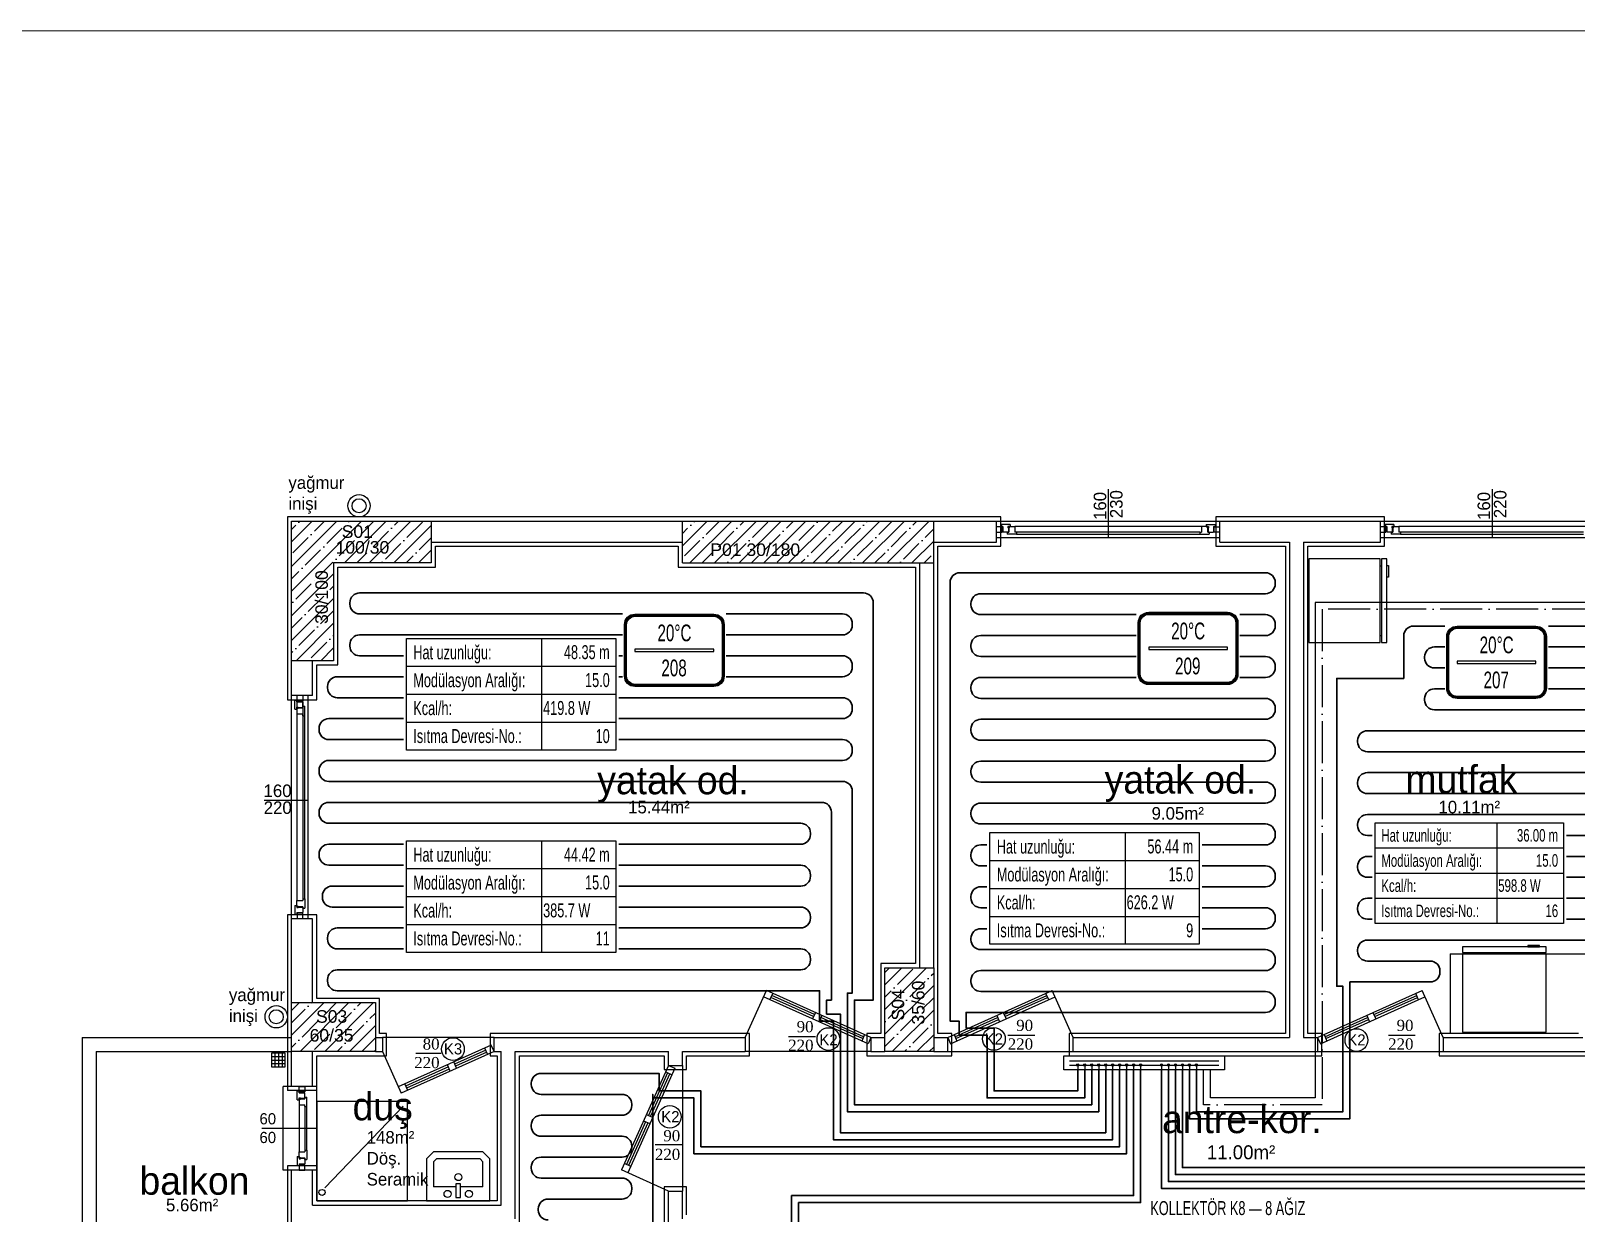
# Model space of a CAD drawing. Header units: centimetres. Extents: x 275281 to 287704, y -444050 to -441150.
# Drawn here: x 279413 to 280520, y -441997 to -441150 of the extents above; entities that cross this region are included whole.
import ezdxf
from ezdxf.enums import TextEntityAlignment as Align

# ---------------------------------------------------------------- set-up
doc = ezdxf.new("R2010")
doc.units = ezdxf.units.CM
doc.linetypes.add('ROTAS_ISITMA_DONUS', pattern=[40, 30, -5, 0, -5])
doc.layers.add('ANTED', color=144, linetype='CONTINUOUS', lineweight=0)
doc.layers.add('ROTAS-ISITMA-PEX', color=1, linetype='Continuous', lineweight=30)
for name, color, linetype in [('MKDU0', 50, 'CONTINUOUS'), ('ROTAS-ISITMA-CAP', 41, 'Continuous'), ('ROTAS-ISITMA-DONUS-BORU', 30, 'ROTAS_ISITMA_DONUS'), ('ROTAS-ISITMA-ETIKET', 2, 'Continuous'), ('ROTAS-ISITMA-GIDIS-BORU', 10, 'Continuous'), ('ROTAS-ISITMA-KOLLEKTOR', 1, 'Continuous'), ('ROTAS-ISITMA-MAHAL-ETIKET', 2, 'Continuous')]:
    doc.layers.add(name, color=color, linetype=linetype)
doc.styles.add('arial_1_18', font='arial.ttf', dxfattribs={"height": 0.2})
doc.styles.add('ROTAS-YAZI', font='arial.ttf')
pattern_1 = [(45, (257949.839, -437638.89), (-8.838835, 8.838835), []), (45, (257958.678, -437638.89), (-8.838835, 8.838835), [15.625, -3.125, 0, -3.125])]

# ---------------------------------------------------------------- blocks, each defined once
blk = doc.blocks.new('ROTAS-YI-MAHAL')
at = {"color": 2, "extrusion": (0, 0, -1)}
for points in [[(35.7, -18.4), (35.7, 18.4, 0.414214), (28.2, 25.9), (-28.2, 25.9, 0.414214), (-35.7, 18.4), (-35.7, -18.4, 0.414214), (-28.2, -25.9), (28.2, -25.9, 0.414214)], [(34.2, -18.4), (34.2, 18.4, 0.414214), (28.2, 24.4), (-28.2, 24.4, 0.414214), (-34.2, 18.4), (-34.2, -18.4, 0.414214), (-28.2, -24.4), (28.2, -24.4, 0.414214)]]:
    blk.add_lwpolyline(points, format="xyb", close=True, dxfattribs=at)
at = {"color": 4, "extrusion": (0, 0, -1)}
for points in [[(35.2, -18.4), (35.2, 18.4, 0.414214), (28.2, 25.4), (-28.2, 25.4, 0.414214), (-35.2, 18.4), (-35.2, -18.4, 0.414214), (-28.2, -25.4), (28.2, -25.4, 0.414214)], [(34.7, -18.4), (34.7, 18.4, 0.414214), (28.2, 24.9), (-28.2, 24.9, 0.414214), (-34.7, 18.4), (-34.7, -18.4, 0.414214), (-28.2, -24.9), (28.2, -24.9, 0.414214)]]:
    blk.add_lwpolyline(points, format="xyb", close=True, dxfattribs=at)
at = {"color": 2, "extrusion": (0, 0, -1)}
blk.add_lwpolyline([(28.2, -0.8), (-28.2, -0.8), (-28.2, 0.8), (28.2, 0.8)], close=True, dxfattribs=at)
at = {"color": 4, "style": 'ROTAS-YAZI', "width": 0.65}
blk.add_attdef('DERECE', (-12.1, 6.5), '', height=12, dxfattribs=at)
at = {"color": 2, "style": 'ROTAS-YAZI', "width": 0.65, "flags": 1}
for tag in ['ALAN', 'MAHAL']:
    blk.add_attdef(tag, (0, 0), '', height=5, dxfattribs=at)
at = {"color": 1, "style": 'ROTAS-YAZI', "width": 0.65}
blk.add_attdef('NO', (-9.3, -18.6), '', height=12, dxfattribs=at)
blk = doc.blocks.new('ROTAS-YI-ETIKET')
at = {"color": 2}
for p, q in [((96.9, 0), (96.9, -80)), ((0, -20), (150, -20)), ((0, -40), (150, -40)), ((0, -60), (150, -60))]:
    blk.add_line(p, q, dxfattribs=at)
at = {"color": 2, "extrusion": (0, 0, -1)}
blk.add_lwpolyline([(-150, 0), (-150, -80), (0, -80), (0, 0)], close=True, dxfattribs=at)
at = {"color": 2, "style": 'ROTAS-YAZI', "width": 0.65}
for s, p in [('Hat uzunluğu:', (5, -10)), ('Modülasyon Aralığı:', (5, -30)), ('Kcal/h:', (5, -50)), ('Isıtma Devresi-No.:', (5, -70))]:
    blk.add_text(s, height=10, dxfattribs=at).set_placement(p, align=Align.MIDDLE_LEFT)
at = {"color": 2, "style": 'ROTAS-YAZI', "width": 0.65, "flags": 1}
for tag in ['ALAN', 'NO', 'DERECE', 'BORU', 'MAHAL']:
    blk.add_attdef(tag, (0, 0), '', height=5, dxfattribs=at)
at = {"color": 2, "style": 'ROTAS-YAZI', "width": 0.65}
for tag, p in [('UZ', (145.7, -14.9)), ('AR', (145.7, -34.9)), ('NO1', (145.7, -75))]:
    blk.add_attdef(tag, text='', height=10, dxfattribs=at).set_placement(p, align=Align.RIGHT)
blk.add_attdef('YER', (98, -54.9), '', height=10, dxfattribs=at)

msp = doc.modelspace()

# ---------------------------------------------------------------- hatches: boundary and pattern name
at = {"layer": 'MKDU0', "ltscale": 0.03}
h = msp.add_hatch(dxfattribs=at)
h.set_pattern_fill('ANSI35', color=8, scale=50, style=0)
h.set_pattern_definition(pattern_1)
h.paths.add_polyline_path([(279699.7, -441500.8), (279599.7, -441500.8), (279599.7, -441600.8), (279629.7, -441600.8), (279629.7, -441530.8), (279699.7, -441530.8)])
h.paths.add_polyline_path([(279628.2, -441576.8), (279628.2, -441533.7), (279614.2, -441533.7), (279614.2, -441576.8)], flags=24)
h.paths.add_polyline_path([(279628.9, -441526.6), (279672, -441526.6), (279672, -441512.6), (279628.9, -441512.6)], flags=24)
h.paths.add_polyline_path([(279633.3, -441515.3), (279660.3, -441515.3), (279660.3, -441501.4), (279633.3, -441501.4)], flags=24)
h = msp.add_hatch(dxfattribs=at)
h.set_pattern_fill('ANSI35', color=8, scale=50, style=0)
h.set_pattern_definition(pattern_1)
h.paths.add_polyline_path([(280059.7, -441500.8), (279879.7, -441500.8), (279879.7, -441530.8), (280059.7, -441530.8)])
h.paths.add_polyline_path([(279897.4, -441528.3), (279966.4, -441528.3), (279966.4, -441514.3), (279897.4, -441514.3)], flags=24)
h = msp.add_hatch(dxfattribs=at)
h.set_pattern_fill('ANSI35', color=8, scale=50, style=0)
h.set_pattern_definition(pattern_1)
h.paths.add_polyline_path([(280059.7, -441820.8), (280024.7, -441820.8), (280024.7, -441880.8), (280059.7, -441880.8)])
h.paths.add_polyline_path([(280055.6, -441863.8), (280055.6, -441827.7), (280041.6, -441827.7), (280041.6, -441863.8)], flags=24)
h.paths.add_polyline_path([(280041.1, -441860.9), (280041.1, -441833.9), (280027.1, -441833.9), (280027.1, -441860.9)], flags=24)
h = msp.add_hatch(dxfattribs=at)
h.set_pattern_fill('ANSI35', color=8, scale=50, style=0)
h.set_pattern_definition(pattern_1)
h.paths.add_polyline_path([(279659.7, -441845.8), (279599.7, -441845.8), (279599.7, -441880.8), (279659.7, -441880.8)])
h.paths.add_polyline_path([(279610.3, -441876.2), (279646.4, -441876.2), (279646.4, -441862.2), (279610.3, -441862.2)], flags=24)
h.paths.add_polyline_path([(279614.9, -441862.7), (279641.9, -441862.7), (279641.9, -441848.7), (279614.9, -441848.7)], flags=24)

# ---------------------------------------------------------------- linework, layer by layer
at = {"layer": 'ANTED'}
msp.add_line((275280.8, -441149.6), (281418.1, -441149.6), dxfattribs=at)
at = {"layer": 'MKDU0', "color": 8, "ltscale": 0.03}
for p, q in [((280184.7, -441477.9), (280184.7, -441512.6)), ((280459.7, -441477.9), (280459.7, -441512.6)), ((279699.7, -441497.8), (279596.7, -441497.8)), ((279596.7, -441497.8), (279596.7, -441600.8)), ((279879.7, -441497.8), (279699.7, -441497.8)), ((279699.7, -441500.8), (279879.7, -441500.8)), ((280059.7, -441497.8), (279879.7, -441497.8)), ((280107.7, -441497.8), (280059.7, -441497.8)), ((280059.7, -441500.8), (280104.7, -441500.8)), ((280104.7, -441515.8), (280104.7, -441500.8)), ((280104.7, -441515.8), (280104.7, -441500.8)), ((280104.7, -441500.8), (280264.7, -441500.8)), ((280107.7, -441518.8), (280107.7, -441497.8)), ((280382.7, -441497.8), (280261.7, -441497.8)), ((280261.7, -441497.8), (280261.7, -441518.8)), ((280264.7, -441500.8), (280379.7, -441500.8)), ((280264.7, -441515.8), (280264.7, -441500.8)), ((280379.7, -441515.8), (280379.7, -441500.8)), ((280379.7, -441515.8), (280379.7, -441500.8)), ((280379.7, -441500.8), (280539.7, -441500.8)), ((280382.7, -441518.8), (280382.7, -441497.8)), ((280108.7, -441504.8), (280104.7, -441504.8)), ((280104.7, -441508.8), (280108.7, -441508.8)), ((280108, -441503.2), (280108, -441504.6)), ((280114.4, -441503.2), (280108, -441503.2)), ((280109.2, -441504.6), (280108, -441504.6)), ((280108.7, -441508.8), (280108.7, -441504.8)), ((280109.2, -441504.6), (280109.2, -441508.8)), ((280113.2, -441508.8), (280109.2, -441508.8)), ((280112.3, -441508.8), (280113.5, -441508.8)), ((280112.3, -441508.8), (280112.3, -441510.2)), ((280119.1, -441510.2), (280112.3, -441510.2)), ((280112.9, -441504.6), (280112.9, -441505.6)), ((280114.4, -441504.6), (280112.9, -441504.6)), ((280113.2, -441505.6), (280112.9, -441505.6)), ((280113.2, -441505.6), (280113.2, -441508.8)), ((280113.5, -441504.6), (280117.9, -441504.6)), ((280113.5, -441504.6), (280113.5, -441505.1)), ((280113.8, -441505.1), (280113.5, -441505.1)), ((280113.8, -441505.6), (280113.5, -441505.6)), ((280113.5, -441505.6), (280113.5, -441508.8)), ((280113.8, -441505.1), (280113.8, -441505.6)), ((280114.4, -441503.2), (280114.4, -441504.6)), ((280251.5, -441504.6), (280117.9, -441504.6)), ((280117.9, -441504.6), (280117.9, -441508.8)), ((280119.1, -441508.8), (280117.9, -441508.8)), ((280250.3, -441508.8), (280119.1, -441508.8)), ((280119.1, -441508.8), (280119.1, -441510.2)), ((280119.1, -441510.2), (280250.3, -441510.2)), ((280250.3, -441508.8), (280250.3, -441510.2)), ((280250.3, -441508.8), (280251.5, -441508.8)), ((280250.3, -441510.2), (280257.1, -441510.2)), ((280255.9, -441504.6), (280251.5, -441504.6)), ((280251.5, -441504.6), (280251.5, -441508.8)), ((280255, -441503.2), (280255, -441504.6)), ((280255, -441503.2), (280261.4, -441503.2)), ((280255, -441504.6), (280256.5, -441504.6)), ((280255.6, -441505.1), (280255.9, -441505.1)), ((280255.6, -441505.1), (280255.6, -441505.6)), ((280255.6, -441505.6), (280255.9, -441505.6)), ((280255.9, -441504.6), (280255.9, -441505.1)), ((280255.9, -441505.6), (280255.9, -441508.8)), ((280257.1, -441508.8), (280255.9, -441508.8)), ((280256.2, -441505.6), (280256.2, -441508.8)), ((280256.2, -441505.6), (280256.5, -441505.6)), ((280256.2, -441508.8), (280260.2, -441508.8)), ((280256.5, -441504.6), (280256.5, -441505.6)), ((280257.1, -441508.8), (280257.1, -441510.2)), ((280260.2, -441504.6), (280260.2, -441508.8)), ((280260.2, -441504.6), (280261.4, -441504.6)), ((280260.7, -441504.8), (280264.7, -441504.8)), ((280260.7, -441508.8), (280260.7, -441504.8)), ((280264.7, -441508.8), (280260.7, -441508.8)), ((280261.4, -441503.2), (280261.4, -441504.6)), ((280383.7, -441504.8), (280379.7, -441504.8)), ((280379.7, -441508.8), (280383.7, -441508.8)), ((280383, -441503.2), (280383, -441504.6)), ((280389.4, -441503.2), (280383, -441503.2)), ((280384.2, -441504.6), (280383, -441504.6)), ((280383.7, -441508.8), (280383.7, -441504.8)), ((280384.2, -441504.6), (280384.2, -441508.8)), ((280388.2, -441508.8), (280384.2, -441508.8)), ((280387.3, -441508.8), (280388.5, -441508.8)), ((280387.3, -441508.8), (280387.3, -441510.2)), ((280394.1, -441510.2), (280387.3, -441510.2)), ((280387.9, -441504.6), (280387.9, -441505.6)), ((280389.4, -441504.6), (280387.9, -441504.6)), ((280388.2, -441505.6), (280387.9, -441505.6)), ((280388.2, -441505.6), (280388.2, -441508.8)), ((280388.5, -441504.6), (280392.9, -441504.6)), ((280388.5, -441504.6), (280388.5, -441505.1)), ((280388.8, -441505.1), (280388.5, -441505.1)), ((280388.8, -441505.6), (280388.5, -441505.6)), ((280388.5, -441505.6), (280388.5, -441508.8)), ((280388.8, -441505.1), (280388.8, -441505.6)), ((280389.4, -441503.2), (280389.4, -441504.6)), ((280526.5, -441504.6), (280392.9, -441504.6)), ((280392.9, -441504.6), (280392.9, -441508.8)), ((280394.1, -441508.8), (280392.9, -441508.8)), ((280525.3, -441508.8), (280394.1, -441508.8)), ((280394.1, -441508.8), (280394.1, -441510.2)), ((280394.1, -441510.2), (280525.3, -441510.2)), ((279699.7, -441515.8), (279879.7, -441515.8)), ((279702.7, -441518.8), (279876.7, -441518.8)), ((279702.7, -441533.8), (279702.7, -441518.8)), ((279876.7, -441518.8), (279876.7, -441533.8)), ((280059.7, -441515.8), (280104.7, -441515.8)), ((280062.7, -441518.8), (280107.7, -441518.8)), ((280062.7, -441533.8), (280062.7, -441518.8)), ((280104.7, -441512.6), (280264.7, -441512.6)), ((280261.7, -441518.8), (280311.7, -441518.8)), ((280264.7, -441515.8), (280314.7, -441515.8)), ((280311.7, -441518.8), (280311.7, -441867.8)), ((280314.7, -441515.8), (280314.7, -441870.8)), ((280324.7, -441515.8), (280324.7, -441870.8)), ((280324.7, -441515.8), (280379.7, -441515.8)), ((280327.7, -441867.8), (280327.7, -441518.8)), ((280327.7, -441518.8), (280382.7, -441518.8)), ((280379.7, -441512.6), (280539.7, -441512.6)), ((279632.7, -441603.8), (279632.7, -441533.8)), ((279632.7, -441533.8), (279702.7, -441533.8)), ((279876.7, -441533.8), (280046.7, -441533.8)), ((280046.7, -441533.8), (280046.7, -441817.8)), ((280049.7, -441820.8), (280049.7, -441530.8)), ((280059.7, -441820.8), (280059.7, -441530.8)), ((280062.7, -441822.8), (280062.7, -441533.8)), ((280379.5, -441527.8), (280328.4, -441527.8)), ((280328.4, -441527.8), (280328.4, -441587.8)), ((280379.5, -441587.8), (280379.5, -441527.8)), ((280379.5, -441532.8), (280380.5, -441532.8)), ((280380.5, -441527.8), (280380.5, -441587.8)), ((280384.3, -441527.8), (280380.5, -441527.8)), ((280384.3, -441587.8), (280384.3, -441527.8)), ((280384.3, -441532.5), (280385.4, -441532.5)), ((280384.3, -441540.9), (280384.3, -441532.5)), ((280385.4, -441532.5), (280385.4, -441540.9)), ((280385.4, -441540.9), (280384.3, -441540.9)), ((280328.4, -441587.8), (280379.5, -441587.8)), ((280379.5, -441582.8), (280380.5, -441582.8)), ((280380.5, -441587.8), (280384.3, -441587.8)), ((279596.7, -441600.8), (279596.7, -441628.8)), ((279599.7, -441625.8), (279599.7, -441600.8)), ((279614.7, -441625.8), (279614.7, -441600.8)), ((279617.7, -441628.8), (279617.7, -441603.8)), ((279617.7, -441603.8), (279632.7, -441603.8)), ((279596.7, -441628.8), (279617.7, -441628.8)), ((279614.7, -441625.8), (279599.7, -441625.8)), ((279599.7, -441785.8), (279599.7, -441625.8)), ((279602.1, -441629.1), (279603.5, -441629.1)), ((279602.1, -441635.5), (279602.1, -441629.1)), ((279603.5, -441629.1), (279603.5, -441772.6)), ((279603.5, -441630.3), (279603.5, -441629.1)), ((279603.5, -441630.3), (279607.7, -441630.3)), ((279603.5, -441634), (279604.5, -441634)), ((279603.5, -441635.5), (279603.5, -441634)), ((279603.7, -441629.8), (279603.7, -441625.8)), ((279607.7, -441629.8), (279603.7, -441629.8)), ((279604.5, -441634.3), (279604.5, -441634)), ((279604.5, -441634.3), (279607.7, -441634.3)), ((279607.7, -441625.8), (279607.7, -441629.8)), ((279607.7, -441630.3), (279607.7, -441771.4)), ((279607.7, -441634.3), (279607.7, -441630.3)), ((279607.7, -441633.4), (279607.7, -441634.6)), ((279607.7, -441633.4), (279609.1, -441633.4)), ((279609.1, -441771.4), (279609.1, -441633.4)), ((279609.1, -441640.2), (279609.1, -441633.4)), ((279611.5, -441785.8), (279611.5, -441625.8)), ((279602.1, -441635.5), (279603.5, -441635.5)), ((279603.5, -441634.6), (279603.5, -441639)), ((279603.5, -441634.6), (279604, -441634.6)), ((279603.5, -441639), (279607.7, -441639)), ((279604, -441634.9), (279604, -441634.6)), ((279604, -441634.9), (279604.5, -441634.9)), ((279604.5, -441634.9), (279604.5, -441634.6)), ((279604.5, -441634.6), (279607.7, -441634.6)), ((279607.7, -441640.2), (279607.7, -441639)), ((279607.7, -441640.2), (279609.1, -441640.2)), ((279580.1, -441700.8), (279611.5, -441700.8)), ((279602.1, -441776.1), (279602.1, -441782.5)), ((279602.1, -441776.1), (279603.5, -441776.1)), ((279603.5, -441772.6), (279607.7, -441772.6)), ((279603.5, -441777), (279603.5, -441772.6)), ((279603.5, -441776.1), (279603.5, -441777.6)), ((279603.5, -441777), (279604, -441777)), ((279603.5, -441777.6), (279604.5, -441777.6)), ((279604, -441776.7), (279604.5, -441776.7)), ((279604, -441776.7), (279604, -441777)), ((279604.5, -441776.7), (279604.5, -441777)), ((279604.5, -441777), (279607.7, -441777)), ((279604.5, -441777.3), (279604.5, -441777.6)), ((279604.5, -441777.3), (279607.7, -441777.3)), ((279607.7, -441771.4), (279607.7, -441772.6)), ((279607.7, -441771.4), (279609.1, -441771.4)), ((279607.7, -441778.2), (279607.7, -441777)), ((279607.7, -441777.3), (279607.7, -441781.3)), ((279607.7, -441778.2), (279609.1, -441778.2)), ((279609.1, -441771.4), (279609.1, -441778.2)), ((279596.7, -441782.8), (279596.7, -441845.8)), ((279617.7, -441782.8), (279596.7, -441782.8)), ((279599.7, -441845.8), (279599.7, -441785.8)), ((279614.7, -441785.8), (279599.7, -441785.8)), ((279602.1, -441782.5), (279603.5, -441782.5)), ((279603.5, -441781.3), (279603.5, -441782.5)), ((279603.5, -441781.3), (279607.7, -441781.3)), ((279603.7, -441781.8), (279603.7, -441785.8)), ((279607.7, -441781.8), (279603.7, -441781.8)), ((279607.7, -441785.8), (279607.7, -441781.8)), ((279614.7, -441845.8), (279614.7, -441785.8)), ((279617.7, -441842.8), (279617.7, -441782.8)), ((280429.7, -441810.8), (280544.7, -441810.8)), ((280429.7, -441810.8), (280429.7, -441867.8)), ((280498.5, -441805.9), (280438.5, -441805.9)), ((280438.5, -441805.9), (280438.5, -441809.8)), ((280438.5, -441809.8), (280498.5, -441809.8)), ((280498.5, -441810.8), (280438.5, -441810.8)), ((280438.5, -441810.8), (280438.5, -441866.9)), ((280443.5, -441810.8), (280443.5, -441809.8)), ((280493.8, -441804.8), (280485.4, -441804.8)), ((280485.4, -441804.8), (280485.4, -441805.9)), ((280485.4, -441805.9), (280493.8, -441805.9)), ((280493.5, -441810.8), (280493.5, -441809.8)), ((280493.8, -441805.9), (280493.8, -441804.8)), ((280498.5, -441809.8), (280498.5, -441805.9)), ((280498.5, -441866.9), (280498.5, -441810.8)), ((280021.7, -441817.8), (280021.7, -441867.8)), ((280046.7, -441817.8), (280021.7, -441817.8)), ((280062.7, -441867.8), (280062.7, -441822.8)), ((279662.7, -441842.8), (279617.7, -441842.8)), ((279662.7, -441867.8), (279662.7, -441842.8)), ((279924.7, -441870.8), (279939.8, -441837.1)), ((280012.7, -441875.3), (279937.8, -441841.7)), ((280014.7, -441870.8), (279939.8, -441837.1)), ((279942.3, -441843.7), (279944.4, -441839.2)), ((279973.7, -441855.8), (279943.1, -441842.1)), ((279974.3, -441854.4), (279943.7, -441840.7)), ((280069.7, -441870.8), (280144.6, -441837.1)), ((280071.8, -441875.3), (280146.6, -441841.7)), ((280110.1, -441854.4), (280140.7, -441840.7)), ((280110.7, -441855.8), (280141.3, -441842.1)), ((280142.1, -441843.7), (280140, -441839.2)), ((280159.7, -441870.8), (280144.6, -441837.1)), ((280334.7, -441870.8), (280409.6, -441837.1)), ((280336.8, -441875.3), (280411.6, -441841.7)), ((280375.1, -441854.4), (280405.7, -441840.7)), ((280375.7, -441855.8), (280406.3, -441842.1)), ((280407.1, -441843.7), (280405, -441839.2)), ((280424.7, -441870.8), (280409.6, -441837.1)), ((279596.7, -441845.8), (279596.7, -441880.8)), ((279975, -441852.9), (279972.9, -441857.5)), ((279979.5, -441855), (279977.5, -441859.5)), ((280104.9, -441855), (280106.9, -441859.5)), ((280109.4, -441852.9), (280111.5, -441857.5)), ((280369.9, -441855), (280371.9, -441859.5)), ((280374.4, -441852.9), (280376.5, -441857.5)), ((280008.8, -441871.6), (279978.2, -441857.9)), ((280009.5, -441870.2), (279978.9, -441856.5)), ((280074.9, -441870.2), (280105.5, -441856.5)), ((280075.6, -441871.6), (280106.2, -441857.9)), ((280339.9, -441870.2), (280370.5, -441856.5)), ((280340.6, -441871.6), (280371.2, -441857.9)), ((279659.7, -441870.8), (279664.7, -441870.8)), ((279667.7, -441867.8), (279662.7, -441867.8)), ((279744.7, -441870.8), (279664.7, -441870.8)), ((279667.7, -441883.8), (279667.7, -441867.8)), ((279742.7, -441876.2), (279676.1, -441906.1)), ((279927.7, -441867.8), (279741.9, -441867.8)), ((279741.9, -441867.8), (279741.9, -441883.8)), ((279744.7, -441880.8), (279742.7, -441876.2)), ((279744.9, -441870.8), (279924.7, -441870.8)), ((279744.9, -441880.8), (279744.9, -441870.8)), ((279924.7, -441870.8), (279924.7, -441880.8)), ((279927.7, -441883.8), (279927.7, -441867.8)), ((279955.6, -441870.1), (279974.9, -441870.1)), ((280010.1, -441868.7), (280008.1, -441873.3)), ((280021.7, -441867.8), (280011.7, -441867.8)), ((280011.7, -441867.8), (280011.7, -441883.8)), ((280014.7, -441870.8), (280012.7, -441875.3)), ((280014.7, -441870.8), (280024.7, -441870.8)), ((280014.7, -441870.8), (280014.7, -441880.8)), ((280059.7, -441870.8), (280069.7, -441870.8)), ((280072.7, -441867.8), (280062.7, -441867.8)), ((280069.7, -441880.8), (280069.7, -441870.8)), ((280069.7, -441870.8), (280071.8, -441875.3)), ((280072.7, -441883.8), (280072.7, -441867.8)), ((280074.3, -441868.7), (280076.3, -441873.3)), ((280112.9, -441869.2), (280132.2, -441869.2)), ((280311.7, -441867.8), (280156.7, -441867.8)), ((280156.7, -441867.8), (280156.7, -441883.8)), ((280159.7, -441870.8), (280314.7, -441870.8)), ((280159.7, -441880.8), (280159.7, -441870.8)), ((280324.7, -441870.8), (280334.7, -441870.8)), ((280337.7, -441867.8), (280327.7, -441867.8)), ((280334.7, -441870.8), (280334.7, -441880.8)), ((280334.7, -441870.8), (280336.8, -441875.3)), ((280337.7, -441883.8), (280337.7, -441867.8)), ((280339.3, -441868.7), (280341.3, -441873.3)), ((280385.4, -441869.2), (280404.7, -441869.2)), ((280521.7, -441867.8), (280421.7, -441867.8)), ((280421.7, -441867.8), (280421.7, -441883.8)), ((280424.7, -441870.8), (280524.7, -441870.8)), ((280424.7, -441870.8), (280424.7, -441880.8)), ((280438.5, -441866.9), (280498.5, -441866.9)), ((279595.2, -441881.9), (279585.2, -441881.9)), ((279585.2, -441881.9), (279585.2, -441891.9)), ((279585.2, -441884.3), (279595.2, -441884.3)), ((279585.2, -441886.9), (279595.2, -441886.9)), ((279587.7, -441881.9), (279587.7, -441891.9)), ((279590.3, -441881.9), (279590.3, -441891.9)), ((279592.9, -441881.9), (279592.9, -441891.9)), ((279595.2, -441891.9), (279595.2, -441881.9)), ((279596.7, -441880.8), (279596.7, -441908.8)), ((279599.7, -441905.8), (279599.7, -441880.8)), ((279614.7, -441905.8), (279614.7, -441880.8)), ((279617.7, -441883.8), (279659.7, -441883.8)), ((279617.7, -441908.8), (279617.7, -441883.8)), ((279659.7, -441880.8), (279664.7, -441880.8)), ((279659.7, -441883.8), (279667.7, -441883.8)), ((279664.7, -441880.8), (279678.1, -441910.7)), ((279744.7, -441880.8), (279678.1, -441910.7)), ((279688.7, -441882.1), (279706.8, -441882.1)), ((279717.9, -441892.8), (279715.8, -441888.3)), ((279738.8, -441879.9), (279716.5, -441889.9)), ((279739.5, -441881.3), (279717.2, -441891.3)), ((279740.1, -441882.8), (279738.1, -441878.3)), ((279741.9, -441883.8), (279746.9, -441883.8)), ((279744.9, -441880.8), (279749.9, -441880.8)), ((279746.9, -441883.8), (279746.9, -441987.8)), ((279749.9, -441990.8), (279749.9, -441880.8)), ((279759.9, -441880.8), (279869.7, -441880.8)), ((279759.9, -442000.8), (279759.9, -441880.8)), ((279762.9, -441883.8), (279866.7, -441883.8)), ((279762.9, -442003.8), (279762.9, -441883.8)), ((279866.7, -441883.8), (279866.7, -441893.8)), ((279869.7, -441890.8), (279869.7, -441880.8)), ((279879.7, -441890.8), (279879.7, -441880.8)), ((279879.7, -441880.8), (279924.7, -441880.8)), ((279882.7, -441893.8), (279882.7, -441883.8)), ((279882.7, -441883.8), (279927.7, -441883.8)), ((280014.7, -441880.8), (279924.7, -441880.8)), ((280011.7, -441883.8), (280072.7, -441883.8)), ((280014.7, -441880.8), (280024.7, -441880.8)), ((280059.7, -441880.8), (280069.7, -441880.8)), ((280069.7, -441880.8), (280159.7, -441880.8)), ((280156.7, -441883.8), (280337.7, -441883.8)), ((280159.7, -441880.8), (280334.7, -441880.8)), ((280334.7, -441880.8), (280424.7, -441880.8)), ((280421.7, -441883.8), (280581.7, -441883.8)), ((280424.7, -441880.8), (280584.7, -441880.8)), ((279585.2, -441889.4), (279595.2, -441889.4)), ((279585.2, -441891.9), (279595.2, -441891.9)), ((279712, -441891.9), (279681.4, -441905.7)), ((279712.6, -441893.4), (279682, -441907.1)), ((279713.3, -441894.9), (279711.3, -441890.3)), ((279869.7, -441890.8), (279836.1, -441965.6)), ((279874.3, -441892.8), (279840.6, -441967.7)), ((279869.1, -441896), (279855.4, -441926.6)), ((279870.6, -441896.6), (279856.8, -441927.2)), ((279866.7, -441893.8), (279882.7, -441893.8)), ((279867.7, -441895.3), (279872.2, -441897.4)), ((279869.7, -441890.8), (279879.7, -441890.8)), ((279869.7, -441890.8), (279874.3, -441892.8)), ((279879.7, -441890.8), (279879.7, -441980.8)), ((279593.7, -441965.8), (279593.7, -441905.8)), ((279599.7, -441905.8), (279593.7, -441905.8)), ((279617.7, -441908.8), (279596.7, -441908.8)), ((279614.7, -441905.8), (279599.7, -441905.8)), ((279603.6, -441915.5), (279603.6, -441909.1)), ((279603.6, -441909.1), (279605, -441909.1)), ((279605, -441910.3), (279605, -441909.1)), ((279605, -441910.3), (279609.2, -441910.3)), ((279605.2, -441909.8), (279605.2, -441905.8)), ((279605.2, -441905.8), (279609.2, -441905.8)), ((279609.2, -441909.8), (279605.2, -441909.8)), ((279609.2, -441905.8), (279609.2, -441909.8)), ((279609.2, -441914.3), (279609.2, -441910.3)), ((279617.7, -441905.8), (279614.7, -441905.8)), ((279617.7, -441965.8), (279617.7, -441905.8)), ((279680.7, -441904.1), (279682.7, -441908.6)), ((279603.6, -441915.5), (279605, -441915.5)), ((279605, -441915.5), (279605, -441914)), ((279605, -441914), (279606, -441914)), ((279605, -441914.6), (279605.5, -441914.6)), ((279605, -441914.6), (279605, -441919)), ((279605, -441919), (279609.2, -441919)), ((279605, -441919), (279605, -441952.6)), ((279605.5, -441914.9), (279605.5, -441914.6)), ((279605.5, -441914.9), (279606, -441914.9)), ((279606, -441914.3), (279606, -441914)), ((279606, -441914.3), (279609.2, -441914.3)), ((279606, -441914.6), (279609.2, -441914.6)), ((279606, -441914.9), (279606, -441914.6)), ((279609.2, -441913.4), (279610.6, -441913.4)), ((279609.2, -441913.4), (279609.2, -441914.6)), ((279609.2, -441920.2), (279609.2, -441919)), ((279609.2, -441920.2), (279610.6, -441920.2)), ((279609.2, -441920.2), (279609.2, -441951.4)), ((279610.6, -441920.2), (279610.6, -441913.4)), ((279610.6, -441951.4), (279610.6, -441920.2)), ((279617.7, -441987.8), (279617.7, -441916.4)), ((279617.7, -441916.4), (279617.7, -441987.8)), ((279617.7, -441916.4), (279682.7, -441916.4)), ((279679.7, -441919.9), (279623.5, -441978.5)), ((279682.7, -441987.8), (279682.7, -441916.4)), ((279853.3, -441931.2), (279839.6, -441961.8)), ((279854.8, -441931.8), (279841, -441962.4)), ((279851.9, -441930.5), (279856.4, -441932.5)), ((279853.9, -441925.9), (279858.5, -441928)), ((279578.4, -441935.8), (279617.7, -441935.8)), ((279605, -441952.6), (279609.2, -441952.6)), ((279605, -441957), (279605, -441952.6)), ((279609.2, -441951.4), (279609.2, -441952.6)), ((279609.2, -441951.4), (279610.6, -441951.4)), ((279610.6, -441951.4), (279610.6, -441958.2)), ((279701.4, -441952.8), (279696.4, -441957.8)), ((279736.7, -441952.8), (279701.4, -441952.8)), ((279741.7, -441957.8), (279736.7, -441952.8)), ((279860.1, -441947.5), (279879.5, -441947.5)), ((279599.7, -441965.8), (279593.7, -441965.8)), ((279596.7, -441962.8), (279596.7, -442018.8)), ((279617.7, -441962.8), (279596.7, -441962.8)), ((279599.7, -442015.8), (279599.7, -441965.8)), ((279614.7, -441965.8), (279599.7, -441965.8)), ((279603.6, -441956.1), (279603.6, -441962.5)), ((279603.6, -441956.1), (279605, -441956.1)), ((279603.6, -441962.5), (279605, -441962.5)), ((279605, -441956.1), (279605, -441957.6)), ((279605, -441957), (279605.5, -441957)), ((279605, -441957.6), (279606, -441957.6)), ((279605, -441961.3), (279605, -441962.5)), ((279605, -441961.3), (279609.2, -441961.3)), ((279605.2, -441961.8), (279605.2, -441965.8)), ((279609.2, -441961.8), (279605.2, -441961.8)), ((279605.2, -441965.8), (279609.2, -441965.8)), ((279605.5, -441956.7), (279606, -441956.7)), ((279605.5, -441956.7), (279605.5, -441957)), ((279606, -441956.7), (279606, -441957)), ((279606, -441957), (279609.2, -441957)), ((279606, -441957.3), (279606, -441957.6)), ((279606, -441957.3), (279609.2, -441957.3)), ((279609.2, -441958.2), (279609.2, -441957)), ((279609.2, -441957.3), (279609.2, -441961.3)), ((279609.2, -441958.2), (279610.6, -441958.2)), ((279609.2, -441965.8), (279609.2, -441961.8)), ((279614.7, -441990.8), (279614.7, -441965.8)), ((279617.7, -441965.8), (279614.7, -441965.8)), ((279696.4, -441957.8), (279696.4, -441987.8)), ((279703.5, -441957.8), (279701.4, -441959.8)), ((279701.4, -441959.8), (279701.4, -441977.8)), ((279734.7, -441957.8), (279703.5, -441957.8)), ((279736.7, -441959.8), (279734.7, -441957.8)), ((279736.7, -441977.8), (279736.7, -441959.8)), ((279741.7, -441987.8), (279741.7, -441957.8)), ((279869.7, -441980.8), (279836.1, -441965.6)), ((279842.7, -441963.1), (279838.1, -441961.1)), ((279720.7, -441975.5), (279717.4, -441975.5)), ((279717.4, -441975.5), (279717.4, -441985.5)), ((279720.7, -441985.5), (279720.7, -441975.5)), ((279746.9, -441987.8), (279617.7, -441987.8)), ((279617.7, -441987.8), (279682.7, -441987.8)), ((279696.4, -441987.8), (279741.7, -441987.8)), ((279717.4, -441977.8), (279701.4, -441977.8)), ((279717.4, -441985.5), (279720.7, -441985.5)), ((279736.7, -441977.8), (279720.7, -441977.8)), ((279882.7, -441977.8), (279866.7, -441977.8)), ((279866.7, -441977.8), (279866.7, -442252.8)), ((279869.7, -442255.8), (279869.7, -441980.8)), ((279869.7, -441980.8), (279879.7, -441980.8)), ((279879.7, -442000.8), (279879.7, -441980.8)), ((279882.7, -441997.8), (279882.7, -441977.8)), ((279614.7, -441990.8), (279749.9, -441990.8))]:
    msp.add_line(p, q, dxfattribs=at)
for points in [[(279599.7, -441600.8), (279599.7, -441500.8)], [(279599.7, -441500.8), (279699.7, -441500.8)], [(279699.7, -441500.8), (279699.7, -441530.8)], [(279879.7, -441530.8), (279879.7, -441500.8)], [(279879.7, -441500.8), (280059.7, -441500.8)], [(280059.7, -441530.8), (280059.7, -441500.8)], [(279699.7, -441530.8), (279629.7, -441530.8)], [(279629.7, -441530.8), (279629.7, -441600.8)], [(279879.7, -441530.8), (280059.7, -441530.8)], [(279629.7, -441600.8), (279599.7, -441600.8)], [(280024.7, -441880.8), (280024.7, -441820.8)], [(280024.7, -441820.8), (280059.7, -441820.8)], [(280059.7, -441820.8), (280059.7, -441880.8)], [(279599.7, -441880.8), (279599.7, -441845.8)], [(279599.7, -441845.8), (279659.7, -441845.8)], [(279659.7, -441845.8), (279659.7, -441880.8)], [(279449.7, -441870.7), (279449.7, -442145.7)], [(279449.7, -441870.8), (279449.7, -442145.8)], [(279449.7, -441870.8), (279599.7, -441870.8)], [(279664.7, -441870.8), (279664.7, -441880.8)], [(279459.7, -441880.8), (279459.7, -442145.8)], [(279459.7, -441880.8), (279599.7, -441880.8)], [(279659.7, -441880.8), (279599.7, -441880.8)], [(280059.7, -441880.8), (280024.7, -441880.8)]]:
    msp.add_lwpolyline(points, dxfattribs=at)
for centre, radius in [((279648, -441489.8), 8), ((279648, -441489.8), 5), ((279588.7, -441855.9), 8), ((279588.7, -441855.9), 5), ((279984.3, -441871.9), 8.14), ((280102.8, -441871.8), 8.14), ((280362.5, -441872.6), 8.14), ((279715.3, -441879.1), 8.14), ((279870.6, -441927.6), 8.14), ((279719.2, -441970.8), 2.52), ((279621.5, -441981.8), 2.18), ((279711.4, -441982.8), 2.52), ((279726.7, -441982.8), 2.52)]:
    msp.add_circle(centre, radius, dxfattribs=at)
at = {"layer": 'ROTAS-ISITMA-DONUS-BORU'}
msp.add_lwpolyline([(280577.7, -441565.9), (280572.9, -441564), (280337.9, -441564), (280337.9, -441919), (280252.9, -441919), (280252.9, -441894)], dxfattribs=at)
at = {"layer": 'ROTAS-ISITMA-GIDIS-BORU'}
msp.add_lwpolyline([(280577.7, -441565.9), (280582.9, -441564), (280582.9, -441559), (280332.9, -441559), (280332.9, -441914), (280257.9, -441914), (280257.9, -441894)], dxfattribs=at)
at = {"layer": 'ROTAS-ISITMA-KOLLEKTOR'}
for p, q in [((280156.9, -441887.5), (280263.9, -441887.5)), ((280156.9, -441890.5), (280263.9, -441890.5)), ((280162.9, -441890.5), (280162.9, -441894)), ((280167.9, -441890.5), (280167.9, -441894)), ((280172.9, -441890.5), (280172.9, -441894)), ((280177.9, -441890.5), (280177.9, -441894)), ((280182.9, -441890.5), (280182.9, -441894)), ((280187.9, -441890.5), (280187.9, -441894)), ((280192.9, -441890.5), (280192.9, -441894)), ((280197.9, -441890.5), (280197.9, -441894)), ((280202.9, -441890.5), (280202.9, -441894)), ((280207.9, -441890.5), (280207.9, -441894)), ((280222.9, -441890.5), (280222.9, -441894)), ((280227.9, -441890.5), (280227.9, -441894)), ((280232.9, -441890.5), (280232.9, -441894)), ((280237.9, -441890.5), (280237.9, -441894)), ((280242.9, -441890.5), (280242.9, -441894)), ((280247.9, -441890.5), (280247.9, -441894))]:
    msp.add_line(p, q, dxfattribs=at)
msp.add_lwpolyline([(280152.9, -441884), (280267.9, -441884), (280267.9, -441894), (280152.9, -441894)], close=True, dxfattribs=at)
for centre in [(280162.9, -441890.5), (280167.9, -441890.5), (280172.9, -441890.5), (280177.9, -441890.5), (280182.9, -441890.5), (280187.9, -441890.5), (280192.9, -441890.5), (280197.9, -441890.5), (280202.9, -441890.5), (280207.9, -441890.5), (280222.9, -441890.5), (280227.9, -441890.5), (280232.9, -441890.5), (280237.9, -441890.5), (280242.9, -441890.5), (280247.9, -441890.5)]:
    msp.add_circle(centre, 0.8, dxfattribs=at)
at = {"layer": 'ROTAS-ISITMA-PEX'}
for points in [[(280167.9, -441894), (280167.9, -441914), (280097.9, -441914), (280097.9, -441869), (280077.9, -441869), (280077.9, -441859), (280071.4, -441859), (280071.4, -441852.8), (280071.4, -441544.8, -0.414214), (280078.4, -441537.8), (280297.4, -441537.8, -0.414214), (280304.4, -441544.8), (280304.4, -441545.8, -0.414214), (280297.4, -441552.8), (280093.4, -441552.8, 0.414214), (280086.4, -441559.8), (280086.4, -441560.8, 0.414214), (280093.4, -441567.8), (280297.4, -441567.8, -0.414214), (280304.4, -441574.8), (280304.4, -441575.8, -0.414214), (280297.4, -441582.8), (280093.4, -441582.8, 0.414214), (280086.4, -441589.8), (280086.4, -441590.8, 0.414214), (280093.4, -441597.8), (280297.4, -441597.8, -0.414214), (280304.4, -441604.8), (280304.4, -441605.8, -0.414214), (280297.4, -441612.8), (280093.4, -441612.8, 0.414214), (280086.4, -441619.8), (280086.4, -441620.8, 0.414214), (280093.4, -441627.8), (280297.4, -441627.8, -0.414214), (280304.4, -441634.8), (280304.4, -441635.8, -0.414214), (280297.4, -441642.8), (280093.4, -441642.8, 0.414214), (280086.4, -441649.8), (280086.4, -441650.8, 0.414214), (280093.4, -441657.8), (280297.4, -441657.8, -0.414214), (280304.4, -441664.8), (280304.4, -441665.8, -0.414214), (280297.4, -441672.8), (280093.4, -441672.8, 0.414214), (280086.4, -441679.8), (280086.4, -441680.8, 0.414214), (280093.4, -441687.8), (280297.4, -441687.8, -0.414214), (280304.4, -441694.8), (280304.4, -441695.8, -0.414214), (280297.4, -441702.8), (280093.4, -441702.8, 0.414214), (280086.4, -441709.8), (280086.4, -441710.8, 0.414214), (280093.4, -441717.8), (280297.4, -441717.8, -0.414214), (280304.4, -441724.8), (280304.4, -441725.8, -0.414214), (280297.4, -441732.8), (280093.4, -441732.8, 0.414214), (280086.4, -441739.8), (280086.4, -441740.8, 0.414214), (280093.4, -441747.8), (280297.4, -441747.8, -0.414214), (280304.4, -441754.8), (280304.4, -441755.8, -0.414214), (280297.4, -441762.8), (280093.4, -441762.8, 0.414214), (280086.4, -441769.8), (280086.4, -441770.8, 0.414214), (280093.4, -441777.8), (280297.4, -441777.8, -0.414214), (280304.4, -441784.8), (280304.4, -441785.8, -0.414214), (280297.4, -441792.8), (280093.4, -441792.8, 0.414214), (280086.4, -441799.8), (280086.4, -441800.8, 0.414214), (280093.4, -441807.8), (280297.4, -441807.8, -0.414214), (280304.4, -441814.8), (280304.4, -441815.8, -0.414214), (280297.4, -441822.8), (280093.4, -441822.8, 0.414214), (280086.4, -441829.8), (280086.4, -441830.8, 0.414214), (280093.4, -441837.8), (280297.4, -441837.8, -0.414214), (280304.4, -441844.8), (280304.4, -441845.8, -0.414214), (280297.4, -441852.8), (280086.4, -441852.8), (280082.9, -441852.8), (280082.9, -441864), (280102.9, -441864), (280102.9, -441909), (280162.9, -441909), (280162.9, -441894)], [(280172.9, -441894), (280172.9, -441919), (280002.9, -441919), (280002.9, -441844), (280016.4, -441844), (280016.4, -441837.3), (280016.4, -441559.3, 0.414214), (280009.4, -441552.3), (279648.4, -441552.3, 0.414214), (279641.4, -441559.3), (279641.4, -441560.3, 0.414214), (279648.4, -441567.3), (279994.4, -441567.3, -0.414214), (280001.4, -441574.3), (280001.4, -441575.3, -0.414214), (279994.4, -441582.3), (279648.4, -441582.3, 0.414214), (279641.4, -441589.3), (279641.4, -441590.3, 0.414214), (279648.4, -441597.3), (279994.4, -441597.3, -0.414214), (280001.4, -441604.3), (280001.4, -441605.3, -0.414214), (279994.4, -441612.3), (279632.4, -441612.3, 0.414214), (279625.4, -441619.3), (279625.4, -441620.3, 0.414214), (279632.4, -441627.3), (279994.4, -441627.3, -0.414214), (280001.4, -441634.3), (280001.4, -441635.3, -0.414214), (279994.4, -441642.3), (279626.4, -441642.3, 0.414214), (279619.4, -441649.3), (279619.4, -441650.3, 0.414214), (279626.4, -441657.3), (279994.4, -441657.3, -0.414214), (280001.4, -441664.3), (280001.4, -441665.3, -0.414214), (279994.4, -441672.3), (279626.4, -441672.3, 0.414214), (279619.4, -441679.3), (279619.4, -441680.3, 0.414214), (279626.4, -441687.3), (279994.4, -441687.3, -0.414214), (280001.4, -441694.3), (280001.4, -441837.3), (280001.4, -441839), (279997.9, -441839), (279997.9, -441924), (280177.9, -441924), (280177.9, -441894)], [(280247.9, -441894), (280247.9, -441924), (280352.9, -441924), (280352.9, -441834), (280348.4, -441834), (280348.4, -441831), (280348.4, -441613.5), (280396.4, -441613.5), (280396.4, -441583, -0.414214), (280403.4, -441576), (280529.4, -441576, -0.414214)], [(280529.4, -441591), (280418.4, -441591, 0.414214), (280411.4, -441598), (280411.4, -441599, 0.414214), (280418.4, -441606), (280529.4, -441606, -0.414214)], [(280529.4, -441621), (280418.4, -441621, 0.414214), (280411.4, -441628), (280411.4, -441629, 0.414214), (280418.4, -441636), (280529.4, -441636, -0.414214)], [(280529.4, -441651), (280370.4, -441651, 0.414214), (280363.4, -441658), (280363.4, -441659, 0.414214), (280370.4, -441666), (280529.4, -441666, -0.414214)], [(280529.4, -441681), (280370.4, -441681, 0.414214), (280363.4, -441688), (280363.4, -441689, 0.414214), (280370.4, -441696), (280529.4, -441696, -0.414214)], [(280182.9, -441894), (280182.9, -441939), (279992.9, -441939), (279992.9, -441854), (279982.9, -441854), (279982.9, -441844), (279986.4, -441844), (279986.4, -441837.3), (279986.4, -441709.3, 0.414214), (279979.4, -441702.3), (279626.4, -441702.3, 0.414214), (279619.4, -441709.3), (279619.4, -441710.3, 0.414214), (279626.4, -441717.3), (279964.4, -441717.3, -0.414214), (279971.4, -441724.3), (279971.4, -441725.3, -0.414214), (279964.4, -441732.3), (279626.4, -441732.3, 0.414214), (279619.4, -441739.3), (279619.4, -441740.3, 0.414214), (279626.4, -441747.3), (279964.4, -441747.3, -0.414214), (279971.4, -441754.3), (279971.4, -441755.3, -0.414214), (279964.4, -441762.3), (279628.8, -441762.3, 0.414214), (279621.8, -441769.3), (279621.8, -441770.3, 0.414214), (279628.8, -441777.3), (279964.4, -441777.3, -0.414214), (279971.4, -441784.3), (279971.4, -441785.3, -0.414214), (279964.4, -441792.3), (279632.4, -441792.3, 0.414214), (279625.4, -441799.3), (279625.4, -441800.3, 0.414214), (279632.4, -441807.3), (279964.4, -441807.3, -0.414214), (279971.4, -441814.3), (279971.4, -441815.3, -0.414214), (279964.4, -441822.3), (279632.4, -441822.3, 0.414214), (279625.4, -441829.3), (279625.4, -441830.3, 0.414214), (279632.4, -441837.3), (279971.4, -441837.3), (279977.9, -441837.3), (279977.9, -441859), (279987.9, -441859), (279987.9, -441944), (280187.9, -441944), (280187.9, -441894)], [(280529.4, -441711), (280370.4, -441711, 0.414214), (280363.4, -441718), (280363.4, -441719, 0.414214), (280370.4, -441726), (280529.4, -441726, -0.414214)], [(280529.4, -441741), (280370.4, -441741, 0.414214), (280363.4, -441748), (280363.4, -441749, 0.414214), (280370.4, -441756), (280529.4, -441756, -0.414214)], [(280529.4, -441771), (280370.4, -441771, 0.414214), (280363.4, -441778), (280363.4, -441779, 0.414214), (280370.4, -441786), (280529.4, -441786, -0.414214)], [(280529.4, -441801), (280370.4, -441801, 0.414214), (280363.4, -441808), (280363.4, -441809, 0.414214), (280370.4, -441816), (280415.4, -441816, -0.414214), (280422.4, -441823), (280422.4, -441824, -0.414214), (280415.4, -441831), (280363.4, -441831), (280357.9, -441831), (280357.9, -441929), (280242.9, -441929), (280242.9, -441894)], [(279783.4, -442001.5, -0.414214), (279776.4, -441994.5), (279776.4, -441993.5, -0.414214), (279783.4, -441986.5), (279836.4, -441986.5, 0.414214), (279843.4, -441979.5), (279843.4, -441978.5, 0.414214), (279836.4, -441971.5), (279778.4, -441971.5, -0.414214), (279771.4, -441964.5), (279771.4, -441963.5, -0.414214), (279778.4, -441956.5), (279836.4, -441956.5, 0.414214), (279843.4, -441949.5), (279843.4, -441948.5, 0.414214), (279836.4, -441941.5), (279778.4, -441941.5, -0.414214), (279771.4, -441934.5), (279771.4, -441933.5, -0.414214), (279778.4, -441926.5), (279836.4, -441926.5, 0.414214), (279843.4, -441919.5), (279843.4, -441918.5, 0.414214), (279836.4, -441911.5), (279778.4, -441911.5, -0.414214), (279771.4, -441904.5), (279771.4, -441903.5, -0.414214), (279778.4, -441896.5), (279843.4, -441896.5), (279862.9, -441896.5), (279862.9, -441909), (279892.9, -441909), (279892.9, -441949), (280192.9, -441949), (280192.9, -441894)], [(280197.9, -441894), (280197.9, -441954), (279887.9, -441954), (279887.9, -441914), (279858.4, -441914), (279858.4, -441911.5), (279858.4, -442234.5, -0.414214)]]:
    msp.add_lwpolyline(points, format="xyb", dxfattribs=at)
for points in [[(280202.9, -441894), (280202.9, -441984), (279957.9, -441984), (279957.9, -442024)], [(279962.9, -442029), (279962.9, -441989), (280207.9, -441989), (280207.9, -441894)], [(280672.9, -441979), (280222.9, -441979), (280222.9, -441894)], [(280227.9, -441894), (280227.9, -441974), (280667.9, -441974)], [(280646.4, -441969), (280232.9, -441969), (280232.9, -441894)], [(280237.9, -441894), (280237.9, -441964), (280631.4, -441964)]]:
    msp.add_lwpolyline(points, dxfattribs=at)

# ---------------------------------------------------------------- texts
at = {"layer": 'MKDU0', "color": 8, "ltscale": 0.03}
for s, p in [('230', (280195, -441498.7)), ('220', (280470, -441498.7)), ('160', (280183.3, -441500)), ('160', (280458.3, -441500))]:
    msp.add_text(s, height=9, rotation=90, dxfattribs=at).set_placement(p)
at = {"layer": 'MKDU0', "color": 8, "ltscale": 0.03, "style": 'arial_1_18'}
for s, p in [('S01', (279635.6, -441512.8)), ('100/30', (279631.2, -441524.1)), ('P01 30/180', (279899.7, -441525.8)), ('S03', (279617.2, -441860.2)), ('60/35', (279612.6, -441873.7))]:
    msp.add_text(s, height=9, dxfattribs=at).set_placement(p)
for s, p in [('30/100', (279625.7, -441574.5)), ('35/60', (280053.1, -441861.5)), ('S04', (280038.6, -441858.6))]:
    msp.add_text(s, height=9, rotation=90, dxfattribs=at).set_placement(p)
at = {"layer": 'MKDU0', "color": 8, "ltscale": 0.03}
for s, height, p in [('160', 9, (279579.6, -441698.5)), ('220', 9, (279579.7, -441710.6)), ('60', 8, (279576.7, -441933)), ('60', 8, (279576.7, -441946.4))]:
    msp.add_text(s, height=height, dxfattribs=at).set_placement(p)
for s, width, insert, char_height, attachment_point in [('yağmur\\Pinişi', 115.95, (279597.4, -441495.5), 9, 7), ('yatak od.', 237.649, (279927.2, -441676.5), 20, 3), ('yatak od.', 237.649, (280290.7, -441676), 20, 3), ('mutfak', 237.649, (280477.9, -441675.8), 20, 3), ('15.44m²', 64.717, (279840.8, -441701.2), 9, 1), ('9.05m²', 64.717, (280215.8, -441705.7), 9, 1), ('10.11m²', 64.717, (280421.3, -441701.2), 9, 1), ('yağmur\\Pinişi', 115.95, (279554.8, -441862.5), 9, 7), ('duş', 237.649, (279686.5, -441910.1), 20, 3), ('antre-kor.', 237.649, (280337.7, -441919.3), 20, 3), ('148m²\\PDöş. Seramik', 64.717, (279653.5, -441937.8), 9, 1), ('11.00m²', 64.717, (280304.4, -441948), 10, 3), ('balkon', 237.649, (279569.5, -441963.4), 20, 3), ('5.66m²', 64.717, (279509.7, -441986.3), 9, 1)]:
    msp.add_mtext_dynamic_manual_height_columns(s, width=width, gutter_width=45, heights=[0], dxfattribs=dict(at, insert=insert, char_height=char_height, attachment_point=attachment_point))
at = {"layer": 'MKDU0', "color": 8, "ltscale": 0.03, "char_height": 8}
for s, insert, width, attachment_point in [('{\\fTimes New Roman|b0|i0|c162|p18;90\\P220}', (279973.6, -441859), 23.511, 3), ('{\\fTimes New Roman|b0|i0|c162|p18;90\\P220}', (280130.9, -441858.1), 23.511, 3), ('{\\fTimes New Roman|b0|i0|c162|p18;90\\P220}', (280403.4, -441858.1), 23.511, 3), ('{\\fTimes New Roman|b0|i0|c162|p18;80\\P220}', (279705.7, -441871.4), 23.511, 3), ('K3', (279721.9, -441874.9), 23.892, 3), ('K2', (279977.8, -441876.4), 23.892, 7), ('K2', (280096.2, -441875.8), 23.892, 7), ('K2', (280356, -441876.5), 23.892, 7), ('K2', (279877.6, -441931.5), 23.892, 9), ('{\\fTimes New Roman|b0|i0|c162|p18;90\\P220}', (279878.1, -441958.6), 23.511, 9)]:
    msp.add_mtext(s, dxfattribs=dict(at, insert=insert, width=width, attachment_point=attachment_point))
at = {"layer": 'ROTAS-ISITMA-CAP', "color": 41, "style": 'ROTAS-YAZI', "width": 0.65}
msp.add_text('KOLLEKTÖR K8 — 8 AĞIZ', height=10, dxfattribs=at).set_placement((280214.9, -441998))

# ---------------------------------------------------------------- next in the draw order: wipeouts: each hides what was drawn before it
for points in [[(279836.9, -441620.4), (279910.9, -441620.4), (279910.9, -441566.4), (279836.9, -441566.4)], [(280204.9, -441619), (280278.9, -441619), (280278.9, -441565), (280204.9, -441565)], [(280425.9, -441629), (280499.9, -441629), (280499.9, -441575), (280425.9, -441575)], [(280097.9, -441806), (280251.9, -441806), (280251.9, -441722), (280097.9, -441722)], [(280373.9, -441791), (280512.9, -441791), (280512.9, -441715), (280373.9, -441715)], [(279679.9, -441811.8), (279833.9, -441811.8), (279833.9, -441727.8), (279679.9, -441727.8)]]:
    msp.add_wipeout(points)

# ---------------------------------------------------------------- next in the draw order: block references
at = {"layer": 'ROTAS-ISITMA-ETIKET', "xscale": 0.9, "yscale": 0.9}
msp.add_blockref('ROTAS-YI-ETIKET', (280375.9, -441717), dxfattribs=at).add_auto_attribs({'UZ': '36.00 m', 'AR': '15.0', 'NO1': '16', 'YER': '598.8 W'})
at = {"layer": 'ROTAS-ISITMA-ETIKET'}
for p, values in [((279681.9, -441729.8), {'UZ': '44.42 m', 'AR': '15.0', 'NO1': '11', 'YER': '385.7 W'}), ((280099.9, -441724), {'UZ': '56.44 m', 'AR': '15.0', 'NO1': '9', 'YER': '626.2 W'})]:
    msp.add_blockref('ROTAS-YI-ETIKET', p, dxfattribs=at).add_auto_attribs(values)
at = {"layer": 'ROTAS-ISITMA-MAHAL-ETIKET'}
for p, values in [((279873.9, -441593.4), {'DERECE': '20%%DC', 'NO': '208'}), ((280241.9, -441592), {'DERECE': '20%%DC', 'NO': '209'}), ((280462.9, -441602), {'DERECE': '20%%DC', 'NO': '207'})]:
    msp.add_blockref('ROTAS-YI-MAHAL', p, dxfattribs=at).add_auto_attribs(values)

# ---------------------------------------------------------------- next in the draw order: wipeouts: each hides what was drawn before it
msp.add_wipeout([(279679.9, -441666.8), (279833.9, -441666.8), (279833.9, -441582.8), (279679.9, -441582.8)])

# ---------------------------------------------------------------- next in the draw order: block references
at = {"layer": 'ROTAS-ISITMA-ETIKET'}
msp.add_blockref('ROTAS-YI-ETIKET', (279681.9, -441584.8), dxfattribs=at).add_auto_attribs({'UZ': '48.35 m', 'AR': '15.0', 'NO1': '10', 'YER': '419.8 W'})

doc.saveas('drawing.dxf')
